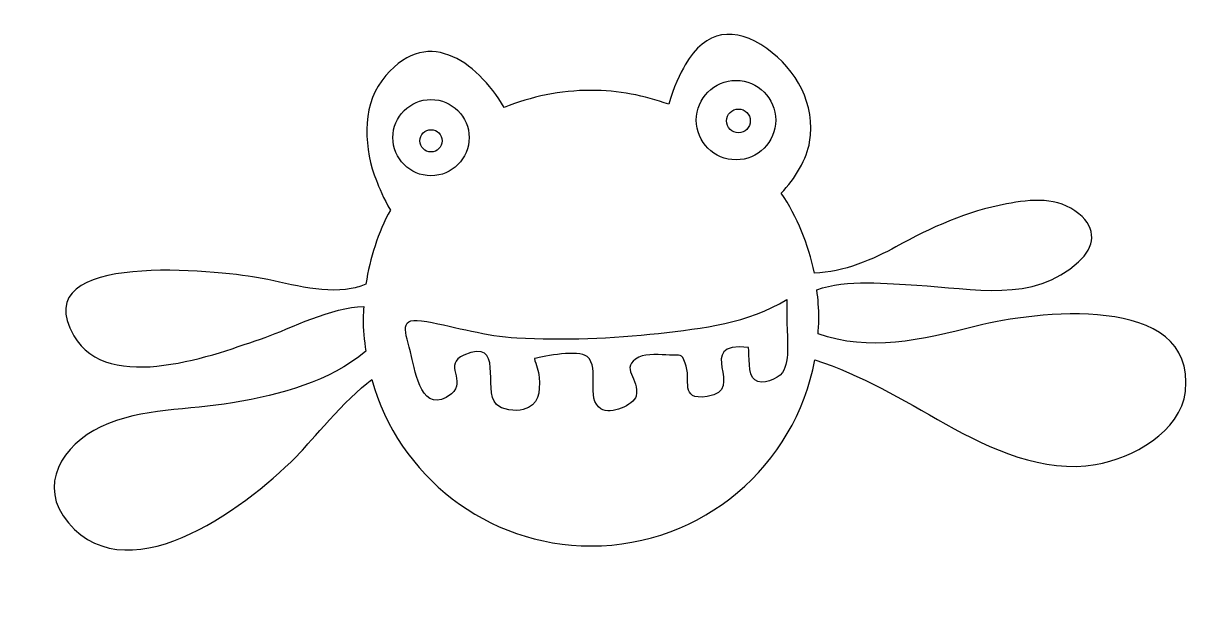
# Model space of a CAD drawing. Header units: centimetres. Extents: x -9.8 to 9.5, y -5 to 4.4.
import ezdxf

# ---------------------------------------------------------------- set-up
doc = ezdxf.new("R2010")
doc.units = ezdxf.units.CM
doc.header["$MEASUREMENT"] = 0
doc.layers.add('Camada 1', color=7, linetype='Continuous')

msp = doc.modelspace()

# ---------------------------------------------------------------- linework, layer by layer
at = {"layer": 'Camada 1'}
for points, knots in [([(9.33408, -1.63815), (9.25997, -2.3095), (8.4505, -2.74525), (7.8517, -2.84669), (7.8517, -2.84669), (6.99699, -2.99298), (6.10717, -2.59235), (5.38002, -2.18118), (5.38002, -2.18118), (4.64117, -1.76454), (3.98736, -1.36431), (3.21573, -1.11972), (3.21573, -1.11972), (2.89156, -2.86698), (1.36158, -4.19174), (-0.4801, -4.19174), (-0.4801, -4.19174), (-2.20553, -4.19174), (-3.65671, -3.02768), (-4.10026, -1.44349), (-4.10026, -1.44349), (-4.53092, -1.76573), (-5.13949, -2.50066), (-5.27641, -2.64383), (-5.27641, -2.64383), (-6.06286, -3.46692), (-8.06253, -5.02736), (-9.1076, -3.81181), (-9.1076, -3.81181), (-9.63502, -3.19856), (-9.19655, -2.51704), (-8.57317, -2.22487), (-8.57317, -2.22487), (-7.88697, -1.90343), (-7.12786, -1.95645), (-6.39914, -1.82852), (-6.39914, -1.82852), (-5.56665, -1.68263), (-4.81651, -1.48681), (-4.19781, -0.9746), (-4.19781, -0.9746), (-4.22395, -0.79632), (-4.24189, -0.61532), (-4.24189, -0.42961), (-4.24189, -0.42961), (-4.24189, -0.36487), (-4.23565, -0.30166), (-4.23252, -0.23768), (-4.23252, -0.23768), (-4.75449, -0.24157), (-5.45079, -0.60437), (-5.85886, -0.74676), (-5.85886, -0.74676), (-6.67185, -1.02957), (-8.44992, -1.70408), (-9.01986, -0.71906), (-9.01986, -0.71906), (-9.84962, 0.71496), (-6.58797, 0.34359), (-6.00321, 0.24373), (-6.00321, 0.24373), (-5.51011, 0.15983), (-4.9398, -0.03562), (-4.43733, 0.05881), (-4.43733, 0.05881), (-4.34917, 0.07519), (-4.27115, 0.10173), (-4.19545, 0.13176), (-4.19545, 0.13176), (-4.12991, 0.5683), (-3.99376, 0.98181), (-3.7917, 1.3563), (-3.7917, 1.3563), (-3.90171, 1.5373), (-3.98559, 1.74796), (-4.02303, 1.84237), (-4.02303, 1.84237), (-4.22276, 2.34246), (-4.27502, 3.03686), (-3.93371, 3.4925), (-3.93371, 3.4925), (-3.22412, 4.43772), (-2.36939, 3.82564), (-1.91221, 3.04856), (-1.91221, 3.04856), (-1.47062, 3.23036), (-0.98688, 3.33254), (-0.48015, 3.33254), (-0.48015, 3.33254), (-0.0284, 3.33254), (0.40345, 3.24867), (0.80446, 3.10241), (0.80446, 3.10241), (0.86767, 3.36067), (1.00068, 3.62748), (1.07518, 3.75543), (1.07518, 3.75543), (1.41379, 4.33278), (1.89089, 4.40144), (2.42027, 4.02303), (2.42027, 4.02303), (2.91919, 3.66571), (3.22738, 3.1094), (3.12949, 2.47744), (3.12949, 2.47744), (3.0893, 2.21645), (2.88449, 1.86186), (2.66213, 1.63638), (2.66213, 1.63638), (2.92235, 1.2416), (3.11076, 0.79532), (3.20749, 0.3155), (3.20749, 0.3155), (3.67914, 0.31979), (4.20343, 0.55384), (4.55491, 0.74812), (4.55491, 0.74812), (5.13694, 1.06956), (5.72445, 1.3356), (6.37982, 1.45771), (6.37982, 1.45771), (6.78865, 1.53378), (7.22908, 1.58021), (7.5747, 1.29465), (7.5747, 1.29465), (7.8782, 1.04382), (7.83878, 0.75008), (7.56925, 0.5004), (7.56925, 0.5004), (6.82336, -0.18969), (5.82353, 0.06738), (4.8978, 0.11419), (4.8978, 0.11419), (4.43282, 0.13798), (3.7353, 0.22383), (3.24923, 0.03773), (3.24923, 0.03773), (3.2687, -0.11599), (3.28162, -0.27125), (3.28162, -0.4296), (3.28162, -0.4296), (3.28162, -0.51736), (3.27458, -0.60359), (3.26794, -0.69021), (3.26794, -0.69021), (4.10939, -0.98123), (4.95593, -0.80178), (5.8984, -0.55797), (5.8984, -0.55797), (6.80582, -0.32352), (9.51704, 0.01901), (9.33408, -1.63815)], [0, 0, 0, 0, 0.02564103, 0.02564103, 0.02564103, 0.02564103, 0.05128205, 0.05128205, 0.05128205, 0.05128205, 0.07692308, 0.07692308, 0.07692308, 0.07692308, 0.1025641, 0.1025641, 0.1025641, 0.1025641, 0.12820513, 0.12820513, 0.12820513, 0.12820513, 0.15384615, 0.15384615, 0.15384615, 0.15384615, 0.17948718, 0.17948718, 0.17948718, 0.17948718, 0.20512821, 0.20512821, 0.20512821, 0.20512821, 0.23076923, 0.23076923, 0.23076923, 0.23076923, 0.25641026, 0.25641026, 0.25641026, 0.25641026, 0.28205128, 0.28205128, 0.28205128, 0.28205128, 0.30769231, 0.30769231, 0.30769231, 0.30769231, 0.33333333, 0.33333333, 0.33333333, 0.33333333, 0.35897436, 0.35897436, 0.35897436, 0.35897436, 0.38461538, 0.38461538, 0.38461538, 0.38461538, 0.41025641, 0.41025641, 0.41025641, 0.41025641, 0.43589744, 0.43589744, 0.43589744, 0.43589744, 0.46153846, 0.46153846, 0.46153846, 0.46153846, 0.48717949, 0.48717949, 0.48717949, 0.48717949, 0.51282051, 0.51282051, 0.51282051, 0.51282051, 0.53846154, 0.53846154, 0.53846154, 0.53846154, 0.56410256, 0.56410256, 0.56410256, 0.56410256, 0.58974359, 0.58974359, 0.58974359, 0.58974359, 0.61538462, 0.61538462, 0.61538462, 0.61538462, 0.64102564, 0.64102564, 0.64102564, 0.64102564, 0.66666667, 0.66666667, 0.66666667, 0.66666667, 0.69230769, 0.69230769, 0.69230769, 0.69230769, 0.71794872, 0.71794872, 0.71794872, 0.71794872, 0.74358974, 0.74358974, 0.74358974, 0.74358974, 0.76923077, 0.76923077, 0.76923077, 0.76923077, 0.79487179, 0.79487179, 0.79487179, 0.79487179, 0.82051282, 0.82051282, 0.82051282, 0.82051282, 0.84615385, 0.84615385, 0.84615385, 0.84615385, 0.87179487, 0.87179487, 0.87179487, 0.87179487, 0.8974359, 0.8974359, 0.8974359, 0.8974359, 0.92307692, 0.92307692, 0.92307692, 0.92307692, 0.94871795, 0.94871795, 0.94871795, 0.94871795, 1, 1, 1, 1]), ([(1.91474, 3.49638), (1.55194, 3.49638), (1.25857, 3.20304), (1.25857, 2.84101), (1.25857, 2.84101), (1.25857, 2.47861), (1.55194, 2.18487), (1.91474, 2.18487), (1.91474, 2.18487), (2.27637, 2.18487), (2.56972, 2.47861), (2.56972, 2.84101), (2.56972, 2.84101), (2.56971, 3.20303), (2.27637, 3.49638), (1.91474, 3.49638)], [0, 0, 0, 0, 0.2, 0.2, 0.2, 0.2, 0.4, 0.4, 0.4, 0.4, 0.6, 0.6, 0.6, 0.6, 1, 1, 1, 1]), ([(-3.1215, 3.18157), (-3.46908, 3.18157), (-3.75073, 2.90029), (-3.75073, 2.55234), (-3.75073, 2.55234), (-3.75073, 2.20436), (-3.46908, 1.92271), (-3.1215, 1.92271), (-3.1215, 1.92271), (-2.77392, 1.92271), (-2.49187, 2.20436), (-2.49187, 2.55234), (-2.49187, 2.55234), (-2.49187, 2.9003), (-2.77392, 3.18157), (-3.1215, 3.18157)], [0, 0, 0, 0, 0.2, 0.2, 0.2, 0.2, 0.4, 0.4, 0.4, 0.4, 0.6, 0.6, 0.6, 0.6, 1, 1, 1, 1]), ([(1.95334, 3.02436), (1.84528, 3.02436), (1.75752, 2.9362), (1.75752, 2.82775), (1.75752, 2.82775), (1.75752, 2.7193), (1.84528, 2.63111), (1.95334, 2.63111), (1.95334, 2.63111), (2.06182, 2.63111), (2.14998, 2.7193), (2.14998, 2.82775), (2.14998, 2.82775), (2.14998, 2.9362), (2.06179, 3.02436), (1.95334, 3.02436)], [0, 0, 0, 0, 0.2, 0.2, 0.2, 0.2, 0.4, 0.4, 0.4, 0.4, 0.6, 0.6, 0.6, 0.6, 1, 1, 1, 1]), ([(-3.1215, 2.68342), (-3.22291, 2.68342), (-3.30523, 2.60111), (-3.30523, 2.49969), (-3.30523, 2.49969), (-3.30523, 2.39865), (-3.22292, 2.31594), (-3.1215, 2.31594), (-3.1215, 2.31594), (-3.01966, 2.31594), (-2.93775, 2.39865), (-2.93775, 2.49969), (-2.93775, 2.49969), (-2.93775, 2.60111), (-3.01966, 2.68342), (-3.1215, 2.68342)], [0, 0, 0, 0, 0.2, 0.2, 0.2, 0.2, 0.4, 0.4, 0.4, 0.4, 0.6, 0.6, 0.6, 0.6, 1, 1, 1, 1]), ([(2.75344, -0.43779), (2.75344, -0.43779), (2.75344, -0.12299), (2.75344, -0.12299), (2.75344, -0.12299), (2.10627, -0.51468), (1.3721, -0.5958), (0.63442, -0.68084), (0.63442, -0.68084), (-0.12901, -0.76823), (-0.93419, -0.7963), (-1.70386, -0.75418), (-1.70386, -0.75418), (-2.21255, -0.72608), (-2.69941, -0.57942), (-3.19249, -0.48499), (-3.19249, -0.48499), (-3.68247, -0.39138), (-3.54632, -0.63792), (-3.44255, -1.0608), (-3.44255, -1.0608), (-3.3809, -1.31514), (-3.26544, -2.06455), (-2.78562, -1.67834), (-2.78562, -1.67834), (-2.52583, -1.46808), (-2.93347, -1.19421), (-2.57808, -1.03972), (-2.57808, -1.03972), (-1.8954, -0.74402), (-2.27847, -1.61008), (-2.0409, -1.85503), (-2.0409, -1.85503), (-1.96055, -1.93851), (-1.72374, -1.97441), (-1.60008, -1.94086), (-1.60008, -1.94086), (-1.34029, -1.86985), (-1.31687, -1.65453), (-1.33714, -1.4072), (-1.33714, -1.4072), (-1.34534, -1.30343), (-1.39059, -1.19654), (-1.41437, -1.09745), (-1.41437, -1.09745), (-1.24154, -1.05377), (-0.68841, -0.94883), (-0.54405, -1.06546), (-0.54405, -1.06546), (-0.3178, -1.25035), (-0.57956, -1.76219), (-0.31505, -1.92917), (-0.31505, -1.92917), (-0.15159, -2.03098), (0.22327, -1.86519), (0.26346, -1.71578), (0.26346, -1.71578), (0.34112, -1.42672), (-0.0334, -1.25038), (0.31225, -1.07329), (0.31225, -1.07329), (0.43473, -1.01008), (0.67698, -1.03389), (0.8135, -1.0413), (0.8135, -1.0413), (1.01519, -1.05183), (1.00699, -1.00344), (1.07528, -1.17198), (1.07528, -1.17198), (1.18958, -1.4513), (0.96254, -1.79105), (1.43652, -1.72435), (1.43652, -1.72435), (2.1192, -1.62839), (1.18178, -0.81463), (2.12036, -0.91335), (2.12036, -0.91335), (2.13325, -1.04519), (2.11023, -1.36274), (2.2222, -1.4509), (2.2222, -1.4509), (2.34042, -1.54411), (2.60722, -1.43645), (2.68213, -1.32917), (2.68213, -1.32917), (2.81273, -1.1396), (2.75344, -0.67772), (2.75344, -0.43779)], [0, 0, 0, 0, 0.04347826, 0.04347826, 0.04347826, 0.04347826, 0.08695652, 0.08695652, 0.08695652, 0.08695652, 0.13043478, 0.13043478, 0.13043478, 0.13043478, 0.17391304, 0.17391304, 0.17391304, 0.17391304, 0.2173913, 0.2173913, 0.2173913, 0.2173913, 0.26086957, 0.26086957, 0.26086957, 0.26086957, 0.30434783, 0.30434783, 0.30434783, 0.30434783, 0.34782609, 0.34782609, 0.34782609, 0.34782609, 0.39130435, 0.39130435, 0.39130435, 0.39130435, 0.43478261, 0.43478261, 0.43478261, 0.43478261, 0.47826087, 0.47826087, 0.47826087, 0.47826087, 0.52173913, 0.52173913, 0.52173913, 0.52173913, 0.56521739, 0.56521739, 0.56521739, 0.56521739, 0.60869565, 0.60869565, 0.60869565, 0.60869565, 0.65217391, 0.65217391, 0.65217391, 0.65217391, 0.69565217, 0.69565217, 0.69565217, 0.69565217, 0.73913043, 0.73913043, 0.73913043, 0.73913043, 0.7826087, 0.7826087, 0.7826087, 0.7826087, 0.82608696, 0.82608696, 0.82608696, 0.82608696, 0.86956522, 0.86956522, 0.86956522, 0.86956522, 0.91304348, 0.91304348, 0.91304348, 0.91304348, 1, 1, 1, 1])]:
    msp.add_open_spline(points, degree=3, knots=knots, dxfattribs=at)

doc.saveas('drawing.dxf')
